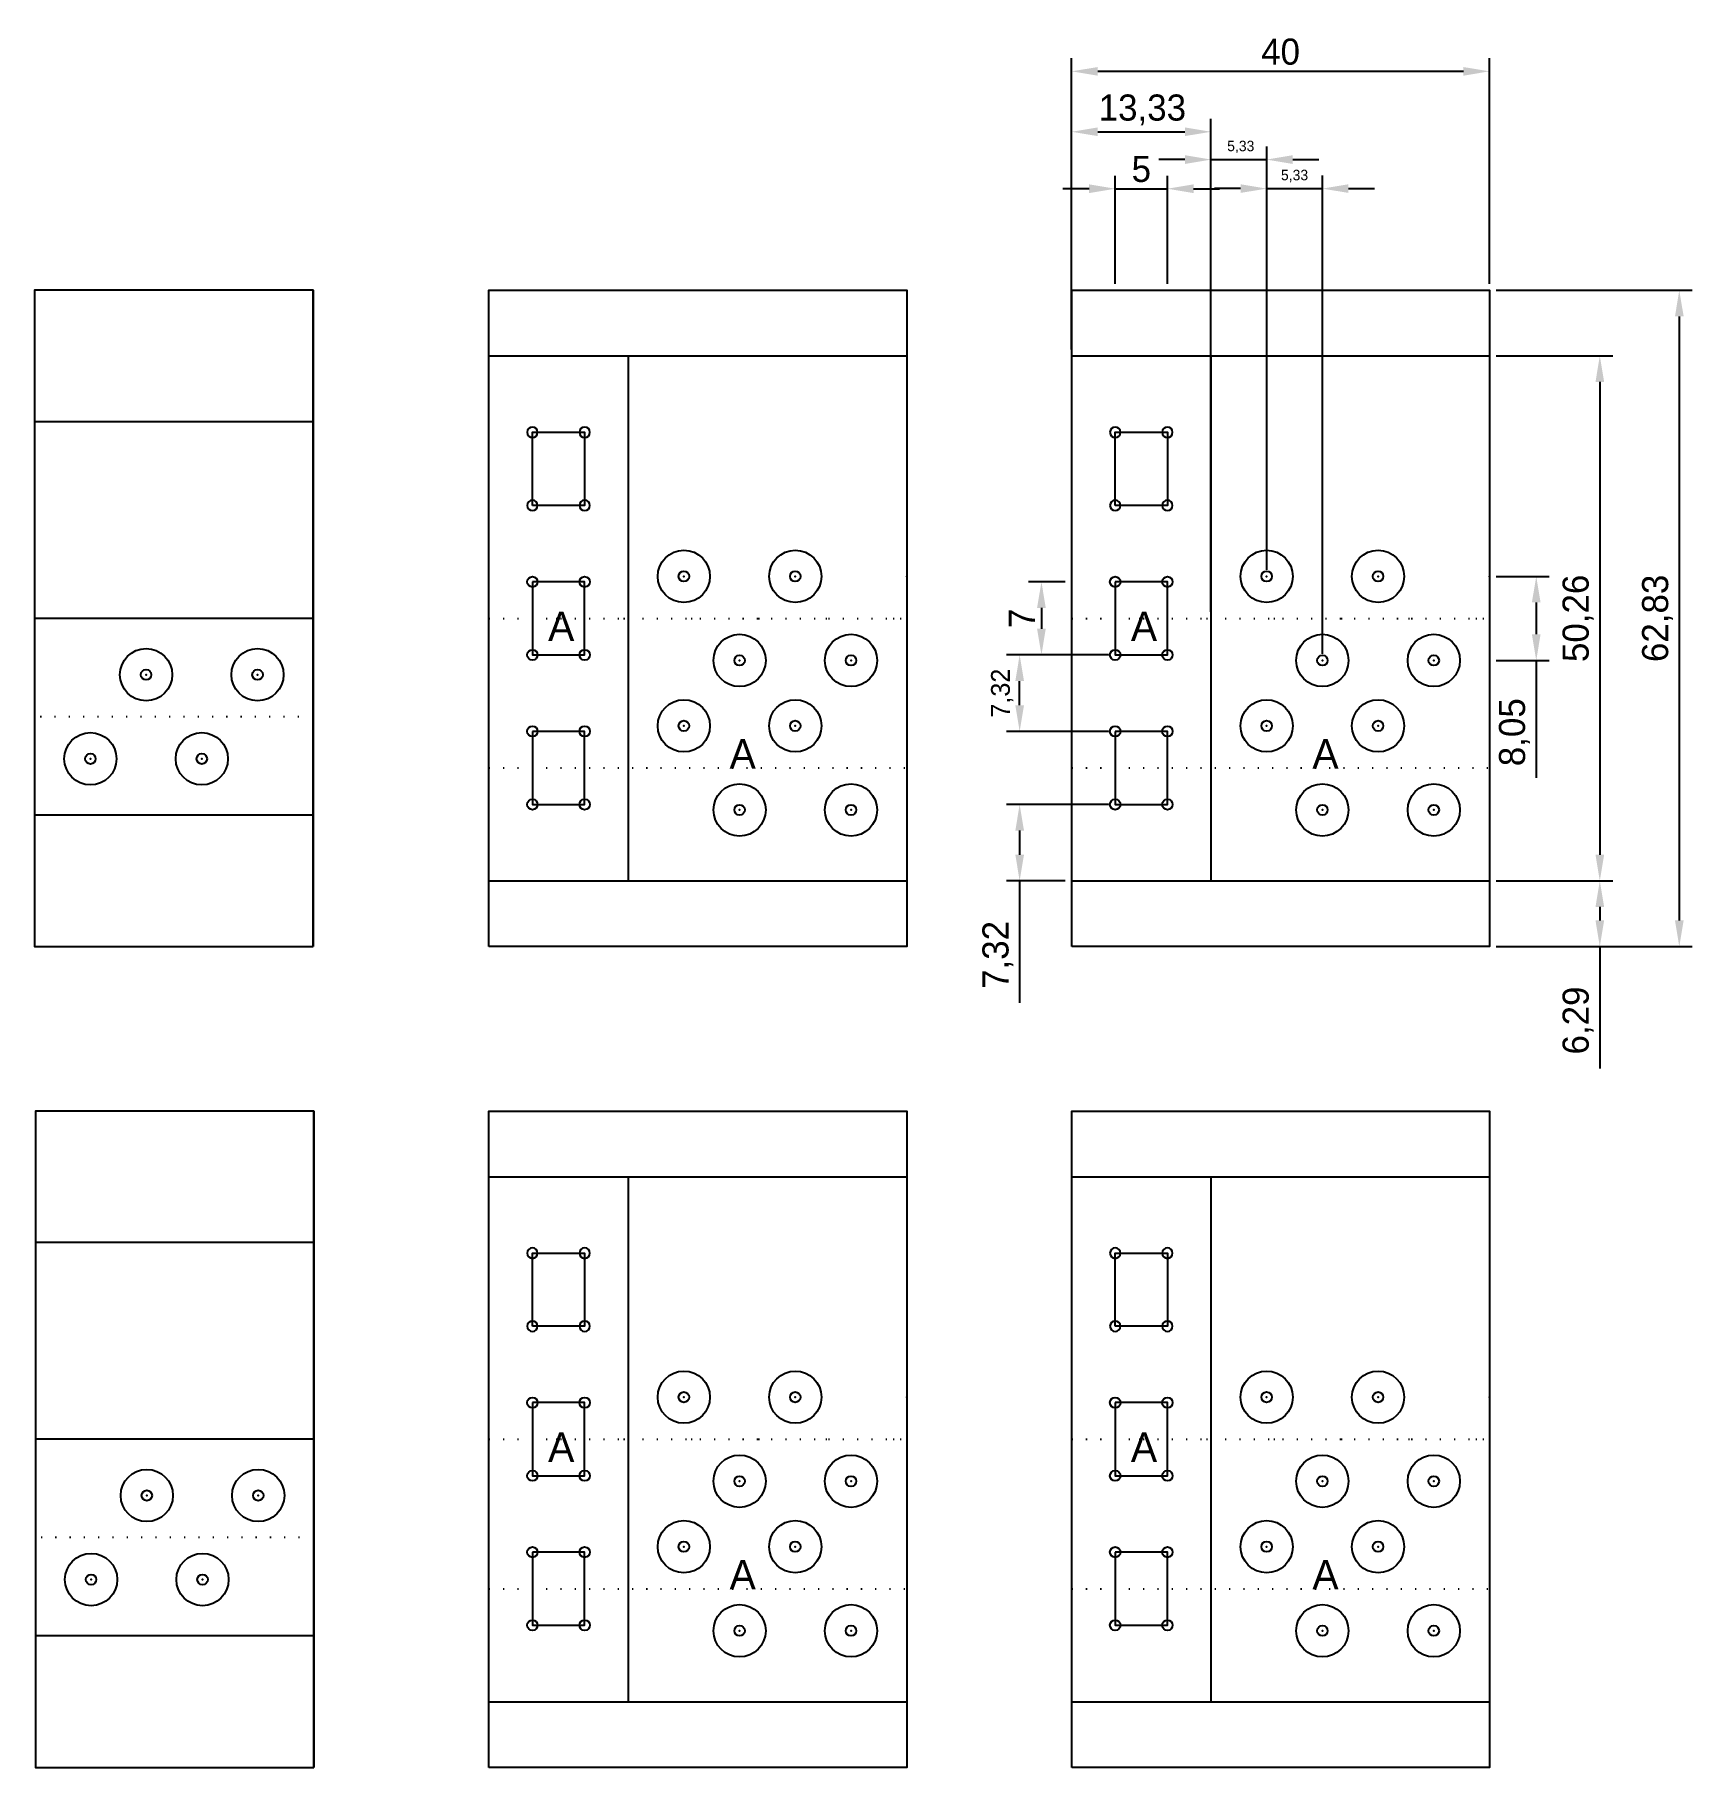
# Model space of a CAD drawing. Header units: millimetres. Extents: x -43 to 115, y 0 to 166.
import ezdxf

# ---------------------------------------------------------------- set-up
doc = ezdxf.new("R2010")
doc.units = ezdxf.units.MM
doc.linetypes.add('DOTTED', pattern=[6.35, 0, -6.35])
doc.dimstyles.new('ISO-25', dxfattribs={"dimtxt": 2.5, "dimasz": 2.5, "dimexe": 1.25, "dimexo": 0.625, "dimtad": 1, "dimtxsty": 'Standard', "dimcen": 2.5, "dimadec": 0, "dimazin": 0, "dimtfac": 1, "dimtmove": 0, "dimatfit": 3, "dimfxl": 1, "dimarcsym": 0})

# ---------------------------------------------------------------- blocks, each defined once
blk = doc.blocks.new('SWITCH')
at = {"ltscale": 0.2}
blk.add_lwpolyline([(0, 7), (0, 0), (5, 0), (5, 7)], close=True, dxfattribs=at)
for centre in [(0, 7), (5, 7), (0, 0), (5, 0)]:
    blk.add_circle(centre, 0.5, dxfattribs=at)
blk = doc.blocks.new('*D2')
at = {"color": 0, "lineweight": -2, "ltscale": 0.2}
for p, q in [((55.79, 142.04), (55.79, 163.62)), ((95.79, 142.04), (95.79, 163.62)), ((58.29, 162.37), (93.29, 162.37))]:
    blk.add_line(p, q, dxfattribs=at)
at = {"color": 0}
for points in [[(58.29, 162.78), (58.29, 161.95), (55.79, 162.37)], [(93.29, 161.95), (93.29, 162.78), (95.79, 162.37)]]:
    blk.add_solid(points, dxfattribs=at)
at = {"layer": 'Defpoints', "color": 0}
for p in [(95.79, 162.37), (55.79, 141.41), (95.79, 141.41)]:
    blk.add_point(p, dxfattribs=at)
at = {"color": 0, "ltscale": 0.2, "insert": (75.79, 164.24), "char_height": 2.5, "attachment_point": 5}
blk.add_mtext('40', dxfattribs=at)
blk = doc.blocks.new('*D3')
at = {"color": 0, "lineweight": -2, "ltscale": 0.2}
for p, q in [((96.42, 141.41), (115.21, 141.41)), ((113.96, 138.91), (113.96, 81.08)), ((96.42, 78.58), (115.21, 78.58))]:
    blk.add_line(p, q, dxfattribs=at)
at = {"color": 0}
for points in [[(114.38, 138.91), (113.55, 138.91), (113.96, 141.41)], [(113.55, 81.08), (114.38, 81.08), (113.96, 78.58)]]:
    blk.add_solid(points, dxfattribs=at)
at = {"layer": 'Defpoints', "color": 0}
for p in [(95.79, 141.41), (95.79, 78.58), (113.96, 78.58)]:
    blk.add_point(p, dxfattribs=at)
at = {"color": 0, "ltscale": 0.2, "insert": (111.88, 110), "char_height": 2.5, "attachment_point": 5, "rotation": 90}
blk.add_mtext('62,83', dxfattribs=at)
blk = doc.blocks.new('*D4')
at = {"color": 0, "lineweight": -2, "ltscale": 0.2}
for p, q in [((96.42, 135.13), (107.6, 135.13)), ((106.35, 132.63), (106.35, 87.37)), ((96.42, 84.87), (107.6, 84.87))]:
    blk.add_line(p, q, dxfattribs=at)
at = {"color": 0}
for points in [[(106.77, 132.63), (105.94, 132.63), (106.35, 135.13)], [(105.94, 87.37), (106.77, 87.37), (106.35, 84.87)]]:
    blk.add_solid(points, dxfattribs=at)
at = {"layer": 'Defpoints', "color": 0}
for p in [(95.79, 135.13), (95.79, 84.87), (106.35, 84.87)]:
    blk.add_point(p, dxfattribs=at)
at = {"color": 0, "ltscale": 0.2, "insert": (104.27, 110), "char_height": 2.5, "attachment_point": 5, "rotation": 90}
blk.add_mtext('50,26', dxfattribs=at)
blk = doc.blocks.new('*D5')
at = {"color": 0, "lineweight": -2, "ltscale": 0.2}
for p, q in [((55.79, 135.75), (55.79, 157.83)), ((69.13, 142.04), (69.13, 157.83)), ((58.29, 156.58), (66.63, 156.58))]:
    blk.add_line(p, q, dxfattribs=at)
at = {"color": 0}
for points in [[(58.29, 157), (58.29, 156.17), (55.79, 156.58)], [(66.63, 156.17), (66.63, 157), (69.13, 156.58)]]:
    blk.add_solid(points, dxfattribs=at)
at = {"layer": 'Defpoints', "color": 0}
for p in [(69.13, 156.58), (69.13, 141.41), (55.79, 135.13)]:
    blk.add_point(p, dxfattribs=at)
at = {"color": 0, "ltscale": 0.2, "insert": (62.56, 158.67), "char_height": 2.5, "attachment_point": 5}
blk.add_mtext('13,33', dxfattribs=at)
blk = doc.blocks.new('*D6')
at = {"color": 0, "lineweight": -2, "ltscale": 0.2}
for p, q in [((55.17, 113.5), (51.65, 113.5)), ((52.9, 111), (52.9, 109)), ((55.17, 106.5), (51.65, 106.5))]:
    blk.add_line(p, q, dxfattribs=at)
at = {"color": 0}
for points in [[(53.31, 111), (52.48, 111), (52.9, 113.5)], [(52.48, 109), (53.31, 109), (52.9, 106.5)]]:
    blk.add_solid(points, dxfattribs=at)
at = {"layer": 'Defpoints', "color": 0}
for p in [(55.79, 113.5), (52.9, 106.5), (55.79, 106.5)]:
    blk.add_point(p, dxfattribs=at)
at = {"color": 0, "ltscale": 0.2, "insert": (51.02, 110), "char_height": 2.5, "attachment_point": 5, "rotation": 90}
blk.add_mtext('7', dxfattribs=at)
blk = doc.blocks.new('*D7')
at = {"color": 0, "lineweight": -2, "ltscale": 0.2}
for p, q in [((57.46, 151.13), (54.96, 151.13)), ((59.96, 142.04), (59.96, 152.38)), ((59.96, 151.13), (64.96, 151.13)), ((64.96, 142.04), (64.96, 152.38)), ((67.46, 151.13), (69.96, 151.13))]:
    blk.add_line(p, q, dxfattribs=at)
at = {"color": 0}
for points in [[(57.46, 150.71), (57.46, 151.55), (59.96, 151.13)], [(67.46, 151.55), (67.46, 150.71), (64.96, 151.13)]]:
    blk.add_solid(points, dxfattribs=at)
at = {"layer": 'Defpoints', "color": 0}
for p in [(64.96, 151.13), (59.96, 141.41), (64.96, 141.41)]:
    blk.add_point(p, dxfattribs=at)
at = {"color": 0, "ltscale": 0.2, "insert": (62.46, 153.01), "char_height": 2.5, "attachment_point": 5}
blk.add_mtext('5', dxfattribs=at)
blk = doc.blocks.new('*D8')
at = {"color": 0, "lineweight": -2, "ltscale": 0.2}
for p, q in [((59.33, 106.5), (49.56, 106.5)), ((50.81, 101.68), (50.81, 104)), ((59.33, 99.18), (49.56, 99.18))]:
    blk.add_line(p, q, dxfattribs=at)
at = {"color": 0}
for points in [[(51.23, 104), (50.4, 104), (50.81, 106.5)], [(50.4, 101.68), (51.23, 101.68), (50.81, 99.18)]]:
    blk.add_solid(points, dxfattribs=at)
at = {"layer": 'Defpoints', "color": 0}
for p in [(50.81, 106.5), (59.96, 106.5), (59.96, 99.18)]:
    blk.add_point(p, dxfattribs=at)
at = {"color": 0, "ltscale": 0.2, "insert": (49.14, 102.84), "char_height": 1.8, "attachment_point": 5, "rotation": 90}
blk.add_mtext('7,32', dxfattribs=at)
blk = doc.blocks.new('*D9')
at = {"color": 0, "lineweight": -2, "ltscale": 0.2}
for p, q in [((59.33, 92.18), (49.56, 92.18)), ((50.81, 89.68), (50.81, 87.37)), ((55.17, 84.87), (49.56, 84.87)), ((50.81, 84.87), (50.81, 73.2))]:
    blk.add_line(p, q, dxfattribs=at)
at = {"color": 0}
for points in [[(51.23, 89.68), (50.4, 89.68), (50.81, 92.18)], [(50.4, 87.37), (51.23, 87.37), (50.81, 84.87)]]:
    blk.add_solid(points, dxfattribs=at)
at = {"layer": 'Defpoints', "color": 0}
for p in [(59.96, 92.18), (50.81, 84.87), (55.79, 84.87)]:
    blk.add_point(p, dxfattribs=at)
at = {"color": 0, "ltscale": 0.2, "insert": (48.73, 77.78), "char_height": 2.5, "attachment_point": 5, "rotation": 90}
blk.add_mtext('7,32', dxfattribs=at)
blk = doc.blocks.new('*D10')
at = {"color": 0, "lineweight": -2, "ltscale": 0.2}
for p, q in [((96.42, 84.87), (107.6, 84.87)), ((106.35, 82.37), (106.35, 81.08)), ((96.42, 78.58), (107.6, 78.58)), ((106.35, 78.58), (106.35, 66.91))]:
    blk.add_line(p, q, dxfattribs=at)
at = {"color": 0}
for points in [[(106.77, 82.37), (105.94, 82.37), (106.35, 84.87)], [(105.94, 81.08), (106.77, 81.08), (106.35, 78.58)]]:
    blk.add_solid(points, dxfattribs=at)
at = {"layer": 'Defpoints', "color": 0}
for p in [(95.79, 84.87), (95.79, 78.58), (106.35, 78.58)]:
    blk.add_point(p, dxfattribs=at)
at = {"color": 0, "ltscale": 0.2, "insert": (104.27, 71.5), "char_height": 2.5, "attachment_point": 5, "rotation": 90}
blk.add_mtext('6,29', dxfattribs=at)
blk = doc.blocks.new('*D11')
at = {"color": 0, "lineweight": -2, "ltscale": 0.2}
for p, q in [((69.13, 110.62), (69.13, 155.17)), ((74.46, 114.65), (74.46, 155.17)), ((66.63, 153.92), (64.13, 153.92)), ((69.13, 153.92), (74.46, 153.92)), ((76.96, 153.92), (79.46, 153.92))]:
    blk.add_line(p, q, dxfattribs=at)
at = {"color": 0}
for points in [[(66.63, 153.5), (66.63, 154.34), (69.13, 153.92)], [(76.96, 154.34), (76.96, 153.5), (74.46, 153.92)]]:
    blk.add_solid(points, dxfattribs=at)
at = {"layer": 'Defpoints', "color": 0}
for p in [(74.46, 153.92), (74.46, 114.02), (69.13, 110)]:
    blk.add_point(p, dxfattribs=at)
at = {"color": 0, "ltscale": 0.2, "insert": (71.98, 155.13), "char_height": 1, "attachment_point": 5}
blk.add_mtext('5,33', dxfattribs=at)
blk = doc.blocks.new('*D12')
at = {"color": 0, "lineweight": -2, "ltscale": 0.2}
for p, q in [((71.96, 151.14), (69.46, 151.14)), ((74.46, 114.65), (74.46, 152.39)), ((74.46, 151.14), (79.79, 151.14)), ((79.79, 106.6), (79.79, 152.39)), ((82.29, 151.14), (84.79, 151.14))]:
    blk.add_line(p, q, dxfattribs=at)
at = {"color": 0}
for points in [[(71.96, 150.73), (71.96, 151.56), (74.46, 151.14)], [(82.29, 151.56), (82.29, 150.73), (79.79, 151.14)]]:
    blk.add_solid(points, dxfattribs=at)
at = {"layer": 'Defpoints', "color": 0}
for p in [(79.79, 151.14), (74.46, 114.02), (79.79, 105.97)]:
    blk.add_point(p, dxfattribs=at)
at = {"color": 0, "ltscale": 0.2, "insert": (77.13, 152.35), "char_height": 1, "attachment_point": 5}
blk.add_mtext('5,33', dxfattribs=at)
blk = doc.blocks.new('*D13')
at = {"color": 0, "lineweight": -2, "ltscale": 0.2}
for p, q in [((96.42, 114.02), (101.52, 114.02)), ((100.27, 111.52), (100.27, 108.47)), ((96.42, 105.97), (101.52, 105.97)), ((100.27, 105.97), (100.27, 94.72))]:
    blk.add_line(p, q, dxfattribs=at)
at = {"color": 0}
for points in [[(100.68, 111.52), (99.85, 111.52), (100.27, 114.02)], [(99.85, 108.47), (100.68, 108.47), (100.27, 105.97)]]:
    blk.add_solid(points, dxfattribs=at)
at = {"layer": 'Defpoints', "color": 0}
for p in [(95.79, 114.02), (95.79, 105.97), (100.27, 105.97)]:
    blk.add_point(p, dxfattribs=at)
at = {"color": 0, "ltscale": 0.2, "insert": (98.18, 99.1), "char_height": 2.5, "attachment_point": 5, "rotation": 90}
blk.add_mtext('8,05', dxfattribs=at)

msp = doc.modelspace()

# ---------------------------------------------------------------- linework, layer by layer
at = {"ltscale": 0.2}
for p, q in [((-16.817, 141.411), (-16.817, 78.581)), ((13.333, 135.126), (13.333, 84.866)), ((69.126, 135.126), (69.126, 84.866)), ((-16.817, 128.825), (-43.487, 128.825)), ((-16.817, 109.996), (-43.487, 109.996)), ((-16.817, 109.996), (-16.817, 91.167)), ((-16.817, 91.167), (-43.487, 91.167)), ((-16.749, 62.83), (-16.749, 0)), ((13.333, 56.545), (13.333, 6.285)), ((69.126, 56.545), (69.126, 6.285)), ((-16.749, 50.244), (-43.419, 50.244)), ((-16.749, 31.415), (-43.419, 31.415)), ((-16.749, 31.415), (-16.749, 12.586)), ((-16.749, 12.586), (-43.419, 12.586))]:
    msp.add_line(p, q, dxfattribs=at)
for p, q in [((0, 135.126), (40, 135.126)), ((55.793, 135.126), (95.793, 135.126)), ((0, 84.866), (40, 84.866)), ((55.793, 84.866), (95.793, 84.866)), ((0, 56.545), (40, 56.545)), ((55.793, 56.545), (95.793, 56.545)), ((0, 6.285), (40, 6.285)), ((55.793, 6.285), (95.793, 6.285))]:
    msp.add_line(p, q)
at = {"linetype": 'DOTTED'}
for p, q in [((0, 109.996), (40, 109.996)), ((55.793, 109.996), (95.793, 109.996)), ((0, 31.415), (40, 31.415)), ((55.793, 31.415), (95.793, 31.415))]:
    msp.add_line(p, q, dxfattribs=at)
at = {"linetype": 'DOTTED', "ltscale": 0.2}
for p, q in [((0, 109.996), (13.333, 109.996)), ((13.333, 109.996), (40, 109.996)), ((55.793, 109.996), (69.126, 109.996)), ((69.126, 109.996), (95.793, 109.996)), ((-16.817, 100.581), (-43.487, 100.581)), ((0, 95.681), (40, 95.681)), ((55.793, 95.681), (95.793, 95.681)), ((0, 31.415), (13.333, 31.415)), ((13.333, 31.415), (40, 31.415)), ((55.793, 31.415), (69.126, 31.415)), ((69.126, 31.415), (95.793, 31.415)), ((-16.749, 22), (-43.419, 22)), ((0, 17.1), (40, 17.1)), ((55.793, 17.1), (95.793, 17.1))]:
    msp.add_line(p, q, dxfattribs=at)
for points in [[(-16.817, 78.581), (-16.817, 141.411), (-43.487, 141.411), (-43.487, 78.581)], [(0, 78.581), (0, 141.411), (40, 141.411), (40, 78.581)], [(55.793, 78.581), (55.793, 141.411), (95.793, 141.411), (95.793, 78.581)], [(-16.749, 0), (-16.749, 62.83), (-43.419, 62.83), (-43.419, 0)], [(0, 0), (0, 62.83), (40, 62.83), (40, 0)], [(55.793, 0), (55.793, 62.83), (95.793, 62.83), (95.793, 0)]]:
    msp.add_lwpolyline(points, close=True)
at = {"ltscale": 0.2}
for centre, radius in [((0, 135.126), 0), ((55.793, 135.126), 0), ((18.667, 114.021), 2.5), ((18.667, 114.021), 2.5), ((29.333, 114.021), 2.5), ((29.333, 114.021), 2.5), ((74.459, 114.021), 2.5), ((85.126, 114.021), 2.5), ((18.667, 114.021), 0.5), ((18.667, 114.021), 0.5), ((29.333, 114.021), 0.5), ((29.333, 114.021), 0.5), ((74.459, 114.021), 0.5), ((85.126, 114.021), 0.5), ((24, 105.971), 2.5), ((24, 105.971), 2.5), ((34.667, 105.971), 2.5), ((34.667, 105.971), 2.5), ((79.793, 105.971), 2.5), ((90.459, 105.971), 2.5), ((-32.817, 104.606), 2.5), ((-22.15, 104.606), 2.5), ((24, 105.971), 0.5), ((24, 105.971), 0.5), ((34.667, 105.971), 0.5), ((34.667, 105.971), 0.5), ((79.793, 105.971), 0.5), ((90.459, 105.971), 0.5), ((-32.817, 104.606), 0.5), ((-22.15, 104.606), 0.5), ((18.667, 99.706), 2.5), ((29.333, 99.706), 2.5), ((74.459, 99.706), 2.5), ((85.126, 99.706), 2.5), ((18.667, 99.706), 0.5), ((29.333, 99.706), 0.5), ((74.459, 99.706), 0.5), ((85.126, 99.706), 0.5), ((-38.15, 96.556), 2.5), ((-27.483, 96.556), 2.5), ((-38.15, 96.556), 0.5), ((-27.483, 96.556), 0.5), ((24, 91.656), 2.5), ((34.667, 91.656), 2.5), ((79.793, 91.656), 2.5), ((90.459, 91.656), 2.5), ((24, 91.656), 0.5), ((34.667, 91.656), 0.5), ((79.793, 91.656), 0.5), ((90.459, 91.656), 0.5), ((0, 56.545), 0), ((55.793, 56.545), 0), ((18.667, 35.44), 2.5), ((29.333, 35.44), 2.5), ((74.459, 35.44), 2.5), ((85.126, 35.44), 2.5), ((18.667, 35.44), 0.5), ((29.333, 35.44), 0.5), ((74.459, 35.44), 0.5), ((85.126, 35.44), 0.5), ((24, 27.39), 2.5), ((34.667, 27.39), 2.5), ((79.793, 27.39), 2.5), ((90.459, 27.39), 2.5), ((-32.749, 26.026), 2.5), ((-22.082, 26.026), 2.5), ((24, 27.39), 0.5), ((34.667, 27.39), 0.5), ((79.793, 27.39), 0.5), ((90.459, 27.39), 0.5), ((-32.749, 26.026), 0.5), ((-22.082, 26.026), 0.5), ((18.667, 21.125), 2.5), ((29.333, 21.125), 2.5), ((74.459, 21.125), 2.5), ((85.126, 21.125), 2.5), ((18.667, 21.125), 0.5), ((29.333, 21.125), 0.5), ((74.459, 21.125), 0.5), ((85.126, 21.125), 0.5), ((-38.082, 17.976), 2.5), ((-27.416, 17.976), 2.5), ((-38.082, 17.976), 0.5), ((-27.416, 17.976), 0.5), ((24, 13.075), 2.5), ((34.667, 13.075), 2.5), ((79.793, 13.075), 2.5), ((90.459, 13.075), 2.5), ((24, 13.075), 0.5), ((34.667, 13.075), 0.5), ((79.793, 13.075), 0.5), ((90.459, 13.075), 0.5)]:
    msp.add_circle(centre, radius, dxfattribs=at)
for p in [(18.667, 114.021), (18.667, 114.021), (18.667, 114.021), (18.667, 114.021), (18.667, 114.021), (18.667, 114.021), (29.333, 114.021), (29.333, 114.021), (29.333, 114.021), (29.333, 114.021), (29.333, 114.021), (29.333, 114.021), (40, 114.021), (74.459, 114.021), (74.459, 114.021), (74.459, 114.021), (85.126, 114.021), (85.126, 114.021), (85.126, 114.021), (95.793, 114.021), (-32.817, 104.606), (-32.817, 104.606), (-32.817, 104.606), (-22.15, 104.606), (-22.15, 104.606), (-22.15, 104.606), (24, 105.971), (24, 105.971), (34.667, 105.971), (34.667, 105.971), (79.793, 105.971), (90.459, 105.971), (18.667, 99.706), (29.333, 99.706), (74.459, 99.706), (85.126, 99.706), (-38.15, 96.556), (-27.483, 96.556), (24, 91.656), (34.667, 91.656), (79.793, 91.656), (90.459, 91.656), (18.667, 35.44), (18.667, 35.44), (18.667, 35.44), (29.333, 35.44), (29.333, 35.44), (29.333, 35.44), (40, 35.44), (74.459, 35.44), (74.459, 35.44), (74.459, 35.44), (85.126, 35.44), (85.126, 35.44), (85.126, 35.44), (95.793, 35.44), (24, 27.39), (34.667, 27.39), (79.793, 27.39), (90.459, 27.39), (-32.749, 26.026), (-32.749, 26.026), (-32.749, 26.026), (-22.082, 26.026), (-22.082, 26.026), (-22.082, 26.026), (18.667, 21.125), (29.333, 21.125), (74.459, 21.125), (85.126, 21.125), (-38.082, 17.976), (-27.416, 17.976), (24, 13.075), (34.667, 13.075), (79.793, 13.075), (90.459, 13.075)]:
    msp.add_point(p, dxfattribs=at)

# ---------------------------------------------------------------- block references
at = {"ltscale": 0.2, "xscale": -1, "rotation": 180}
for p in [(4.167, 127.811), (59.959, 127.811), (4.167, 49.23), (59.959, 49.23)]:
    msp.add_blockref('SWITCH', p, dxfattribs=at)
at = {"ltscale": 0.2}
for p in [(4.167, 106.496), (59.959, 106.496), (4.167, 92.181), (59.959, 92.181), (4.167, 27.915), (59.959, 27.915), (4.167, 13.6), (59.959, 13.6)]:
    msp.add_blockref('SWITCH', p, dxfattribs=at)

# ---------------------------------------------------------------- texts
for p in [(5.665, 107.822), (61.458, 107.822), (23.039, 95.61), (78.832, 95.61), (5.665, 29.241), (61.458, 29.241), (23.039, 17.03), (78.832, 17.03)]:
    msp.add_text('A', height=2.824, dxfattribs=at).set_placement(p)

# ---------------------------------------------------------------- dimensions: what is measured, and where the dimension line sits
for base, p1, p2, picture, middle in [((95.793, 162.365), (55.793, 141.411), (95.793, 141.411), '*D2', (75.793, 162.365)), ((69.126, 156.582), (55.793, 135.126), (69.126, 141.411), '*D5', (62.556, 156.582)), ((64.959, 151.131), (59.959, 141.411), (64.959, 141.411), '*D7', (62.459, 151.131))]:
    dim = msp.add_linear_dim(base=base, p1=p1, p2=p2, dimstyle='ISO-25', dxfattribs=at)
    dim.commit()
    dim.dimension.update_dxf_attribs({"geometry": picture, "text_midpoint": middle, "dimtype": 160})
dim = msp.add_linear_dim(base=(74.459, 153.919), p1=(69.126, 109.996), p2=(74.459, 114.021), dimstyle='ISO-25', override={"dimtxt": 1}, dxfattribs=at)
dim.commit()
dim.dimension.update_dxf_attribs({"geometry": '*D11', "text_midpoint": (71.979, 153.919), "dimtype": 160})
dim = msp.add_linear_dim(base=(79.793, 151.144), p1=(74.459, 114.021), p2=(79.793, 105.971), dimstyle='ISO-25', override={"dimtxt": 1}, dxfattribs=at)
dim.commit()
dim.dimension.update_dxf_attribs({"geometry": '*D12', "text_midpoint": (77.126, 152.352)})
for base, p1, p2, picture, middle in [((113.962, 78.581), (95.793, 141.411), (95.793, 78.581), '*D3', (111.879, 109.996)), ((106.353, 84.866), (95.793, 135.126), (95.793, 84.866), '*D4', (104.27, 109.996)), ((52.896, 106.496), (55.793, 113.496), (55.793, 106.496), '*D6', (51.021, 109.996)), ((100.265, 105.971), (95.793, 114.021), (95.793, 105.971), '*D13', (98.182, 99.096)), ((50.812555683, 84.865558145), (59.959415856, 92.180558145), (55.792749189, 84.865558145), '*D9', (48.72922235, 77.782224812)), ((106.353101813, 78.580558145), (95.792749189, 84.865558145), (95.792749189, 78.580558145), '*D10', (104.26976848, 71.497224812))]:
    dim = msp.add_linear_dim(base=base, p1=p1, p2=p2, angle=90, dimstyle='ISO-25', dxfattribs=at)
    dim.commit()
    dim.dimension.update_dxf_attribs({"geometry": picture, "text_midpoint": middle})
dim = msp.add_linear_dim(base=(50.812555683, 106.495558145), p1=(59.959415856, 99.180558145), p2=(59.959415856, 106.495558145), angle=90, dimstyle='ISO-25', override={"dimtxt": 1.8}, dxfattribs=at)
dim.commit()
dim.dimension.update_dxf_attribs({"geometry": '*D8', "text_midpoint": (50.812555683, 102.838058145), "dimtype": 160})

doc.saveas('drawing.dxf')
